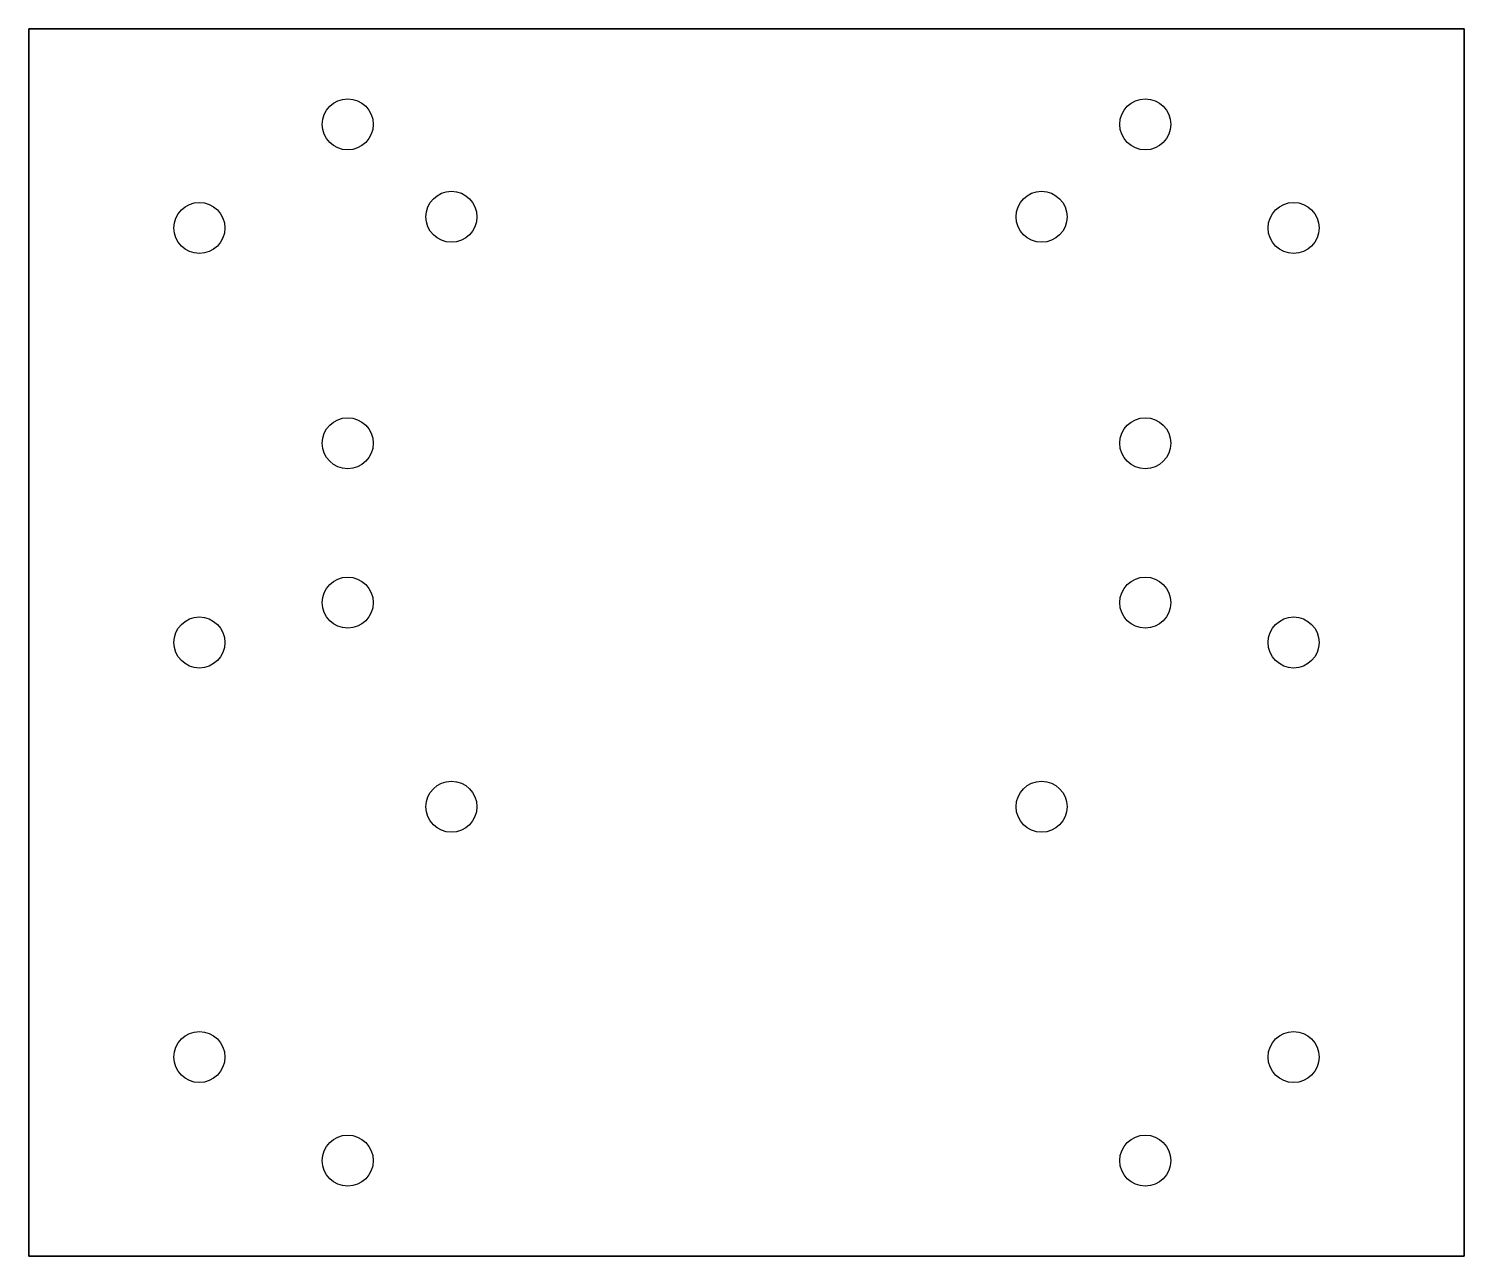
# Model space of a CAD drawing. Extents: x -7.5 to 82.5, y -1 to 76.
import ezdxf

# ---------------------------------------------------------------- set-up
doc = ezdxf.new("R2010")
doc.units = 0

msp = doc.modelspace()

# ---------------------------------------------------------------- linework, layer by layer
at = {"layer": 'layer0'}
for points in [[(-7.5, -1, 0), (-7.5, 76, 0)], [(-7.5, 76, 0), (82.5, 76, 0)], [(-7.5, 76, 3), (-7.5, -1, 3)], [(82.5, 76, 3), (-7.5, 76, 3)], [(82.5, 76, 0), (82.5, -1, 0)], [(82.5, -1, 3), (82.5, 76, 3)], [(82.5, -1, 0), (-7.5, -1, 0)], [(-7.5, -1, 3), (82.5, -1, 3)]]:
    msp.add_polyline3d(points, dxfattribs=at)
for centre in [(12.5, 70), (12.5, 70, 3), (62.5, 70), (62.5, 70, 3), (19, 64.2), (19, 64.2, 3), (56, 64.2), (56, 64.2, 3), (3.2, 63.5), (3.2, 63.5, 3), (71.8, 63.5), (71.8, 63.5, 3), (12.5, 50), (12.5, 50, 3), (62.5, 50), (62.5, 50, 3), (12.5, 40), (12.5, 40, 3), (62.5, 40), (62.5, 40, 3), (3.2, 37.5), (3.2, 37.5, 3), (71.8, 37.5), (71.8, 37.5, 3), (19, 27.2), (19, 27.2, 3), (56, 27.2), (56, 27.2, 3), (3.2, 11.5), (3.2, 11.5, 3), (71.8, 11.5), (71.8, 11.5, 3), (12.5, 5), (12.5, 5, 3), (62.5, 5), (62.5, 5, 3)]:
    msp.add_circle(centre, 1.6, dxfattribs=at)

doc.saveas('drawing.dxf')
